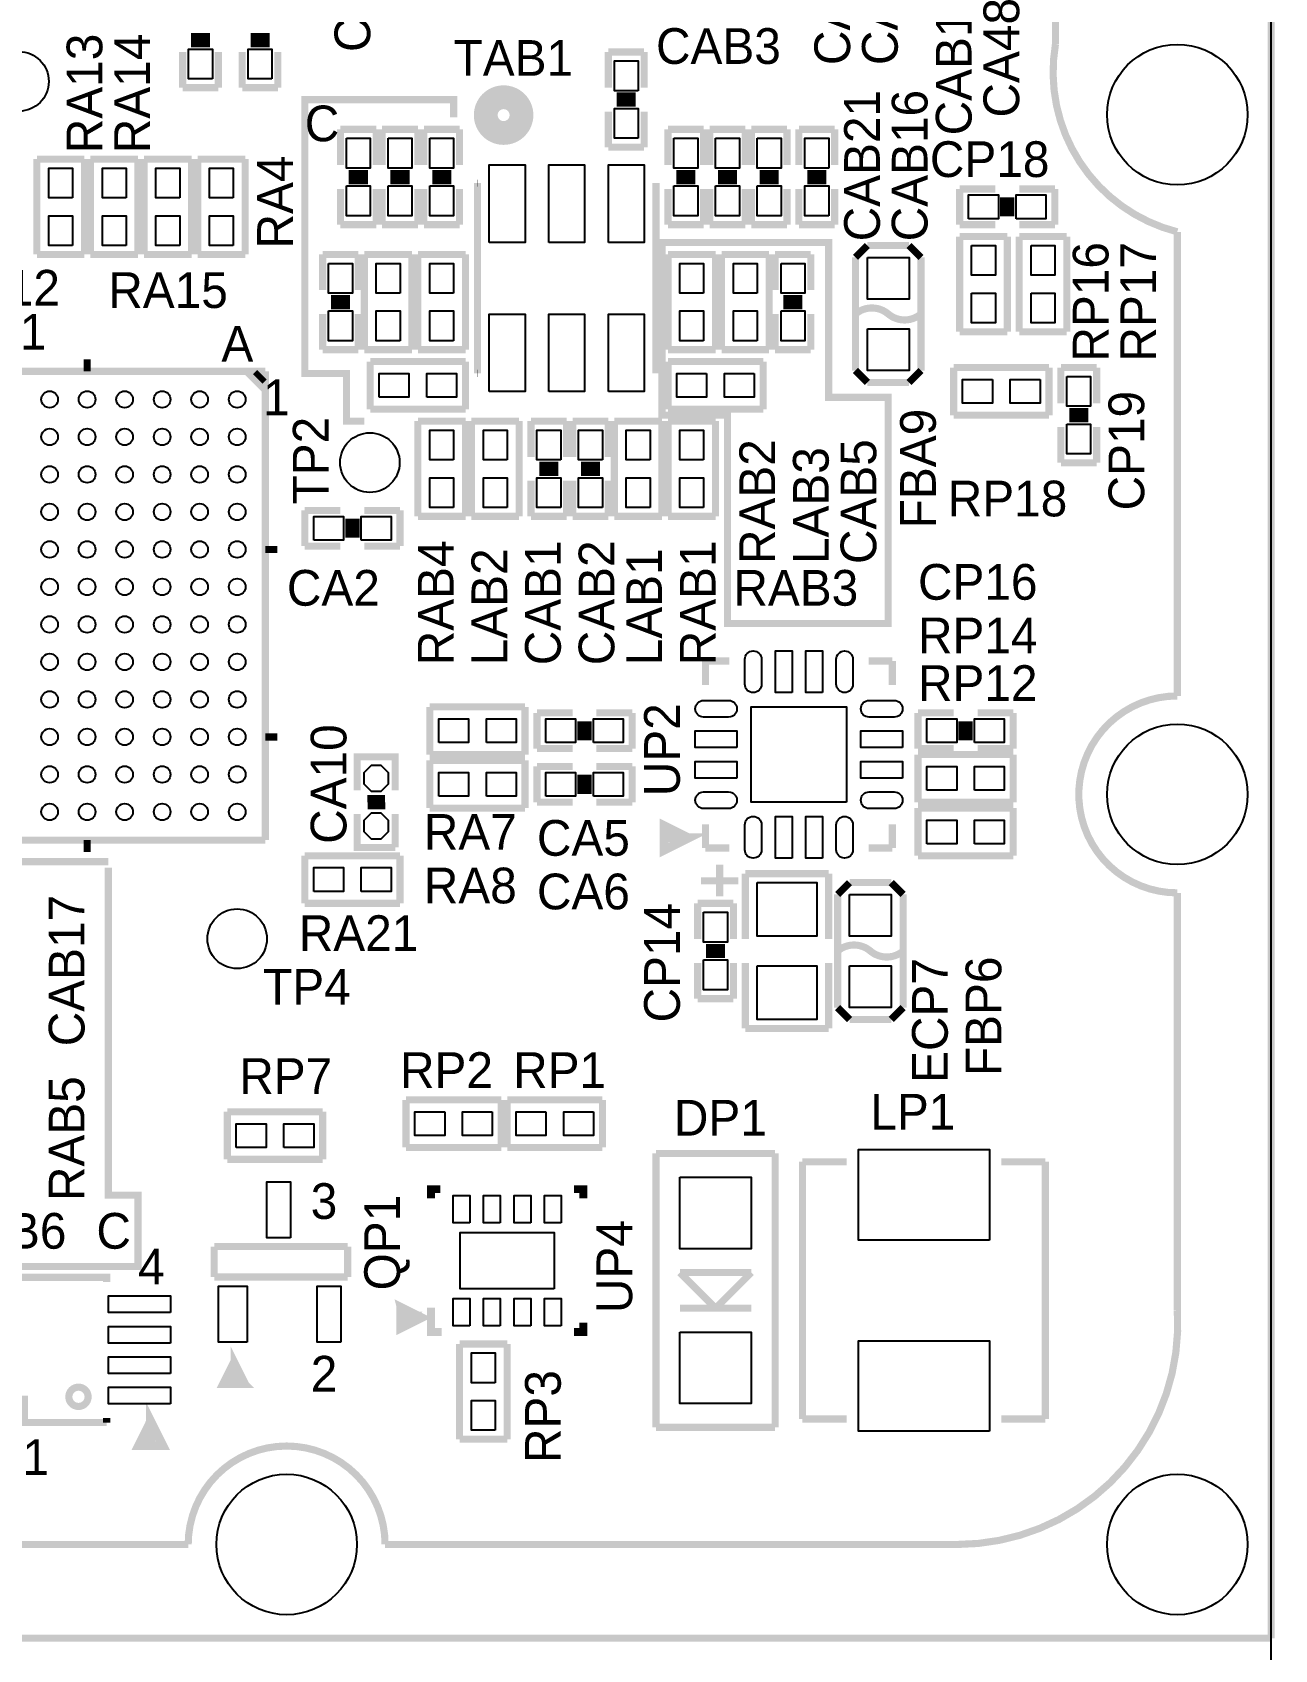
# Model space of a CAD drawing. Extents: x -0.1 to 69.1, y -3.5 to 82.6.
# Drawn here: x 42.58 to 69.08, y 25.36 to 59.86 of the extents above; entities that cross this region are included whole.
import ezdxf
from ezdxf.enums import TextEntityAlignment as Align

# ---------------------------------------------------------------- set-up
doc = ezdxf.new("R2010")
doc.units = 0
for name, color, linetype in [('BOARD_GEOMETRY_OUTLINE', 3, 'CONTINUOUS'), ('BOARD_GEOMETRY_SILKSCREEN_', 1, 'CONTINUOUS'), ('PACKAGE_GEOMETRY_SILKSCREE', 4, 'CONTINUOUS'), ('PIN_TOP', 5, 'CONTINUOUS'), ('REF_DES_SILKSCREEN_TOP', 6, 'CONTINUOUS')]:
    doc.layers.add(name, color=color, linetype=linetype)

msp = doc.modelspace()

# ---------------------------------------------------------------- linework, layer by layer
at = {"layer": 'BOARD_GEOMETRY_OUTLINE'}
msp.add_lwpolyline([(2.29997, 55.499762), (0, 55.499762), (0, 6.09981), (0, 0), (68.999862, 0.001016), (68.999862, 6.09981), (68.999862, 60.299854), (67.399916, 60.299854, -0.414241), (66.399918, 61.299852), (66.399918, 71.09968), (65.299844, 71.09968, -0.414195), (64.299846, 72.099678), (64.299846, 82.599784), (3.299968, 82.599784), (3.299968, 56.49976, -0.414195)], format="xyb", close=True, dxfattribs=at)
msp.add_lwpolyline([(68.999862, 6.09981), (68.999862, 60.299854)], dxfattribs=at)
msp.add_lwpolyline([(68.999862, 6.09981), (68.999862, 60.299854)], dxfattribs=at)
at = {"layer": 'BOARD_GEOMETRY_SILKSCREEN_', "const_width": 0.1524}
for points in [[(51.562, 58.039), (51.562, 58.42), (48.387, 58.42), (48.387, 52.578), (49.276, 52.578), (49.276, 51.562), (49.657, 51.562)], [(56.134, 55.372), (59.563, 55.372), (59.563, 52.07), (60.833, 52.07), (60.833, 47.244), (57.404, 47.244), (57.404, 51.689), (56.007, 51.689), (56.007, 55.372), (56.134, 55.372)], [(44.196, 42.164), (40.259, 42.164), (40.259, 33.528), (44.831, 33.528), (44.831, 35.052), (44.196, 35.052), (44.196, 42.037)]]:
    msp.add_lwpolyline(points, dxfattribs=at)
at = {"layer": 'PACKAGE_GEOMETRY_SILKSCREE'}
for points, const_width in [([(64.400176, 59.59983), (64.400176, 71.699882, 0.325452), (65.370964, 71.099934)], 0.1524), ([(67.00012, 45.699934), (67.00012, 55.599838, -0.390869), (64.400176, 59.59983)], 0.1524), ([(53.0098, 58.0898, 1), (52.2478, 58.0898, 1), (53.0098, 58.0898)], 0.508), ([(60.1345, 53.848, -0.366409), (60.833254, 53.848)], 0.1524), ([(60.833254, 53.848), (60.833, 53.848, 0.366409), (61.531754, 53.848)], 0.1524), ([(67.00012, 32.599884), (67.00012, 41.49979, -1.000847), (67.00012, 45.699934)], 0.1524), ([(59.7535, 40.259, -0.366409), (60.452254, 40.259)], 0.1524), ([(60.452254, 40.259), (60.452, 40.259, 0.366409), (61.150754, 40.259)], 0.1524), ([(50.10023, 27.599894), (62.300104, 27.599894, 0.432218), (67.00012, 32.599884)], 0.1524), ([(43.765216, 30.750002, 0.99999), (43.354752, 30.750002, 1.00001), (43.765216, 30.750002)], 0.1524), ([(31.20009, 27.599894), (45.900086, 27.599894, -1), (50.10023, 27.599894)], 0.1524)]:
    msp.add_lwpolyline(points, format="xyb", dxfattribs=dict(at, const_width=const_width))
for points, const_width in [([(69.000116, 60.299854), (69.000116, 25.599898)], 0.1524), ([(45.960284, 59.7662), (46.366684, 59.7662)], 0.1524), ([(45.960284, 59.6138), (46.366684, 59.6138)], 0.1524), ([(47.230284, 59.7662), (47.636684, 59.7662)], 0.1524), ([(47.230284, 59.6138), (47.636684, 59.6138)], 0.1524), ([(45.782484, 58.674), (45.782484, 59.436)], 0.1524), ([(46.544484, 59.436), (46.544484, 58.674)], 0.1524), ([(47.052484, 58.674), (47.052484, 59.436)], 0.1524), ([(47.814484, 59.436), (47.814484, 58.674)], 0.1524), ([(54.864, 59.436), (55.626, 59.436)], 0.1524), ([(54.864, 58.674), (54.864, 59.436)], 0.1524), ([(55.626, 59.436), (55.626, 58.674)], 0.1524), ([(46.544484, 58.674), (45.782484, 58.674)], 0.1524), ([(47.814484, 58.674), (47.052484, 58.674)], 0.1524), ([(55.0418, 58.4962), (55.4482, 58.4962)], 0.1524), ([(55.0418, 58.3438), (55.4482, 58.3438)], 0.1524), ([(54.864, 57.404), (54.864, 58.166)], 0.1524), ([(55.626, 58.166), (55.626, 57.404)], 0.1524), ([(49.149, 57.785), (49.911, 57.785)], 0.1524), ([(49.149, 57.023), (49.149, 57.785)], 0.1524), ([(49.911, 57.785), (49.911, 57.023)], 0.1524), ([(50.038, 57.785), (50.8, 57.785)], 0.1524), ([(50.038, 57.023), (50.038, 57.785)], 0.1524), ([(50.8, 57.785), (50.8, 57.023)], 0.1524), ([(50.927, 57.785), (51.689, 57.785)], 0.1524), ([(50.927, 57.023), (50.927, 57.785)], 0.1524), ([(51.689, 57.785), (51.689, 57.023)], 0.1524), ([(56.134, 57.785), (56.896, 57.785)], 0.1524), ([(56.134, 57.023), (56.134, 57.785)], 0.1524), ([(56.896, 57.785), (56.896, 57.023)], 0.1524), ([(57.023, 57.785), (57.785, 57.785)], 0.1524), ([(57.023, 57.023), (57.023, 57.785)], 0.1524), ([(57.785, 57.785), (57.785, 57.023)], 0.1524), ([(57.912, 57.785), (58.674, 57.785)], 0.1524), ([(57.912, 57.023), (57.912, 57.785)], 0.1524), ([(58.674, 57.785), (58.674, 57.023)], 0.1524), ([(58.928, 57.785), (59.69, 57.785)], 0.1524), ([(58.928, 57.023), (58.928, 57.785)], 0.1524), ([(59.69, 57.785), (59.69, 57.023)], 0.1524), ([(55.626, 57.404), (54.864, 57.404)], 0.1524), ([(42.672, 57.15), (42.672, 55.118)], 0.1524), ([(43.688, 57.15), (42.672, 57.15)], 0.1524), ([(43.688, 55.118), (43.688, 57.15)], 0.1524), ([(43.815, 57.15), (43.815, 55.118)], 0.1524), ([(44.831, 57.15), (43.815, 57.15)], 0.1524), ([(44.831, 55.118), (44.831, 57.15)], 0.1524), ([(44.958, 57.15), (44.958, 55.118)], 0.1524), ([(45.974, 57.15), (44.958, 57.15)], 0.1524), ([(45.974, 55.118), (45.974, 57.15)], 0.1524), ([(46.101, 57.15), (46.101, 55.118)], 0.1524), ([(47.117, 57.15), (46.101, 57.15)], 0.1524), ([(47.117, 55.118), (47.117, 57.15)], 0.1524), ([(49.149, 55.753), (49.149, 56.515)], 0.1524), ([(49.7332, 56.8452), (49.3268, 56.8452)], 0.1524), ([(49.7332, 56.6928), (49.3268, 56.6928)], 0.1524), ([(49.911, 56.515), (49.911, 55.753)], 0.1524), ([(50.038, 55.753), (50.038, 56.515)], 0.1524), ([(50.6222, 56.8452), (50.2158, 56.8452)], 0.1524), ([(50.6222, 56.6928), (50.2158, 56.6928)], 0.1524), ([(50.8, 56.515), (50.8, 55.753)], 0.1524), ([(50.927, 55.753), (50.927, 56.515)], 0.1524), ([(51.5112, 56.8452), (51.1048, 56.8452)], 0.1524), ([(51.5112, 56.6928), (51.1048, 56.6928)], 0.1524), ([(51.689, 56.515), (51.689, 55.753)], 0.1524), ([(52.07, 56.639968), (52.071778, 56.639968)], 0.1524), ([(52.07, 52.580032), (52.07, 56.639968)], 0.1524), ([(55.88, 56.639968), (55.88, 52.580032)], 0.1524), ([(56.134, 55.753), (56.134, 56.515)], 0.1524), ([(56.7182, 56.8452), (56.3118, 56.8452)], 0.1524), ([(56.7182, 56.6928), (56.3118, 56.6928)], 0.1524), ([(56.896, 56.515), (56.896, 55.753)], 0.1524), ([(57.023, 55.753), (57.023, 56.515)], 0.1524), ([(57.6072, 56.8452), (57.2008, 56.8452)], 0.1524), ([(57.6072, 56.6928), (57.2008, 56.6928)], 0.1524), ([(57.785, 56.515), (57.785, 55.753)], 0.1524), ([(57.912, 55.753), (57.912, 56.515)], 0.1524), ([(58.4962, 56.8452), (58.0898, 56.8452)], 0.1524), ([(58.4962, 56.6928), (58.0898, 56.6928)], 0.1524), ([(58.674, 56.515), (58.674, 55.753)], 0.1524), ([(58.928, 55.753), (58.928, 56.515)], 0.1524), ([(59.1058, 56.8452), (59.5122, 56.8452)], 0.1524), ([(59.1058, 56.6928), (59.5122, 56.6928)], 0.1524), ([(59.69, 56.515), (59.69, 55.753)], 0.1524), ([(62.357, 56.515), (63.119, 56.515)], 0.1524), ([(62.357, 55.753), (62.357, 56.515)], 0.1524), ([(63.627, 56.515), (64.389, 56.515)], 0.1524), ([(64.389, 56.515), (64.389, 55.753)], 0.1524), ([(63.2968, 56.3372), (63.2968, 55.9308)], 0.1524), ([(63.4492, 56.3372), (63.4492, 55.9308)], 0.1524), ([(49.911, 55.753), (49.149, 55.753)], 0.1524), ([(50.8, 55.753), (50.038, 55.753)], 0.1524), ([(51.689, 55.753), (50.927, 55.753)], 0.1524), ([(56.896, 55.753), (56.134, 55.753)], 0.1524), ([(57.785, 55.753), (57.023, 55.753)], 0.1524), ([(58.674, 55.753), (57.912, 55.753)], 0.1524), ([(59.69, 55.753), (58.928, 55.753)], 0.1524), ([(63.119, 55.753), (62.357, 55.753)], 0.1524), ([(62.357, 55.499), (62.357, 53.467)], 0.1524), ([(63.373, 55.499), (62.357, 55.499)], 0.1524), ([(63.373, 53.467), (63.373, 55.499)], 0.1524), ([(64.389, 55.753), (63.627, 55.753)], 0.1524), ([(63.627, 55.499), (63.627, 53.467)], 0.1524), ([(64.643, 55.499), (63.627, 55.499)], 0.1524), ([(64.643, 53.467), (64.643, 55.499)], 0.1524), ([(60.3885, 55.3085), (60.1345, 55.0545)], 0.1524), ([(61.2775, 55.3085), (60.3885, 55.3085)], 0.1524), ([(61.5315, 55.0545), (61.2775, 55.3085)], 0.1524), ([(42.672, 55.118), (43.688, 55.118)], 0.1524), ([(43.815, 55.118), (44.831, 55.118)], 0.1524), ([(44.958, 55.118), (45.974, 55.118)], 0.1524), ([(46.101, 55.118), (47.117, 55.118)], 0.1524), ([(48.768, 55.118), (49.53, 55.118)], 0.1524), ([(48.768, 54.356), (48.768, 55.118)], 0.1524), ([(49.53, 55.118), (49.53, 54.356)], 0.1524), ([(49.657, 55.118), (49.657, 53.086)], 0.1524), ([(50.673, 55.118), (49.657, 55.118)], 0.1524), ([(50.673, 53.086), (50.673, 55.118)], 0.1524), ([(50.8, 55.118), (50.8, 53.086)], 0.1524), ([(51.816, 55.118), (50.8, 55.118)], 0.1524), ([(51.816, 53.086), (51.816, 55.118)], 0.1524), ([(56.134, 55.118), (56.134, 53.086)], 0.1524), ([(57.15, 55.118), (56.134, 55.118)], 0.1524), ([(57.15, 53.086), (57.15, 55.118)], 0.1524), ([(57.277, 55.118), (57.277, 53.086)], 0.1524), ([(58.293, 55.118), (57.277, 55.118)], 0.1524), ([(58.293, 53.086), (58.293, 55.118)], 0.1524), ([(58.42, 55.118), (59.182, 55.118)], 0.1524), ([(58.42, 54.356), (58.42, 55.118)], 0.1524), ([(59.182, 55.118), (59.182, 54.356)], 0.1524), ([(60.1345, 55.0545), (60.1345, 52.6415)], 0.1524), ([(61.5315, 52.6415), (61.5315, 55.0545)], 0.1524), ([(49.3522, 54.1782), (48.9458, 54.1782)], 0.1524), ([(59.0042, 54.1782), (58.5978, 54.1782)], 0.1524), ([(48.768, 53.086), (48.768, 53.848)], 0.1524), ([(49.3522, 54.0258), (48.9458, 54.0258)], 0.1524), ([(49.53, 53.848), (49.53, 53.086)], 0.1524), ([(58.42, 53.086), (58.42, 53.848)], 0.1524), ([(59.0042, 54.0258), (58.5978, 54.0258)], 0.1524), ([(59.182, 53.848), (59.182, 53.086)], 0.1524), ([(62.357, 53.467), (63.373, 53.467)], 0.1524), ([(63.627, 53.467), (64.643, 53.467)], 0.1524), ([(49.53, 53.086), (48.768, 53.086)], 0.1524), ([(49.657, 53.086), (50.673, 53.086)], 0.1524), ([(50.8, 53.086), (51.816, 53.086)], 0.1524), ([(56.134, 53.086), (57.15, 53.086)], 0.1524), ([(57.277, 53.086), (58.293, 53.086)], 0.1524), ([(59.182, 53.086), (58.42, 53.086)], 0.1524), ([(43.744896, 52.87899), (43.744896, 52.62499)], 0.1524), ([(51.816, 52.832), (49.784, 52.832)], 0.1524), ([(49.784, 52.832), (49.784, 51.816)], 0.1524), ([(51.816, 51.816), (51.816, 52.832)], 0.1524), ([(56.134, 52.832), (56.134, 51.816)], 0.1524), ([(58.166, 52.832), (56.134, 52.832)], 0.1524), ([(58.166, 51.816), (58.166, 52.832)], 0.1524), ([(37.54501, 52.62499), (47.54499, 52.62499)], 0.1524), ([(47.14494, 52.62499), (47.54499, 52.22494)], 0.1524), ([(47.326042, 52.609242), (47.529242, 52.406042)], 0.127), ([(47.54499, 52.62499), (47.54499, 42.62501)], 0.1524), ([(52.071778, 52.580032), (52.07, 52.580032)], 0.1524), ([(60.1345, 52.6415), (60.3885, 52.3875)], 0.1524), ([(60.3885, 52.3875), (61.2775, 52.3875)], 0.1524), ([(61.2775, 52.3875), (61.5315, 52.6415)], 0.1524), ([(62.23, 52.705), (62.23, 51.689)], 0.1524), ([(64.262, 52.705), (62.23, 52.705)], 0.1524), ([(64.262, 51.689), (64.262, 52.705)], 0.1524), ([(64.516, 52.705), (65.278, 52.705)], 0.1524), ([(64.516, 51.943), (64.516, 52.705)], 0.1524), ([(65.278, 52.705), (65.278, 51.943)], 0.1524), ([(49.784, 51.816), (51.816, 51.816)], 0.1524), ([(56.134, 51.816), (58.166, 51.816)], 0.1524), ([(62.23, 51.689), (64.262, 51.689)], 0.1524), ([(65.1002, 51.7652), (64.6938, 51.7652)], 0.1524), ([(50.8, 51.562), (50.8, 49.53)], 0.1524), ([(51.816, 51.562), (50.8, 51.562)], 0.1524), ([(51.816, 49.53), (51.816, 51.562)], 0.1524), ([(51.943, 51.562), (51.943, 49.53)], 0.1524), ([(52.959, 51.562), (51.943, 51.562)], 0.1524), ([(52.959, 49.53), (52.959, 51.562)], 0.1524), ([(53.213, 51.562), (53.975, 51.562)], 0.1524), ([(53.213, 50.8), (53.213, 51.562)], 0.1524), ([(53.975, 51.562), (53.975, 50.8)], 0.1524), ([(54.102, 51.562), (54.864, 51.562)], 0.1524), ([(54.102, 50.8), (54.102, 51.562)], 0.1524), ([(54.864, 51.562), (54.864, 50.8)], 0.1524), ([(54.991, 51.562), (54.991, 49.53)], 0.1524), ([(56.007, 51.562), (54.991, 51.562)], 0.1524), ([(56.007, 49.53), (56.007, 51.562)], 0.1524), ([(56.134, 51.562), (56.134, 49.53)], 0.1524), ([(57.15, 51.562), (56.134, 51.562)], 0.1524), ([(57.15, 49.53), (57.15, 51.562)], 0.1524), ([(64.516, 50.673), (64.516, 51.435)], 0.1524), ([(65.1002, 51.6128), (64.6938, 51.6128)], 0.1524), ([(65.278, 51.435), (65.278, 50.673)], 0.1524), ([(65.278, 50.673), (64.516, 50.673)], 0.1524), ([(53.213, 49.53), (53.213, 50.292)], 0.1524), ([(53.3908, 50.6222), (53.7972, 50.6222)], 0.1524), ([(53.3908, 50.4698), (53.7972, 50.4698)], 0.1524), ([(53.975, 50.292), (53.975, 49.53)], 0.1524), ([(54.102, 49.53), (54.102, 50.292)], 0.1524), ([(54.2798, 50.6222), (54.6862, 50.6222)], 0.1524), ([(54.2798, 50.4698), (54.6862, 50.4698)], 0.1524), ([(54.864, 50.292), (54.864, 49.53)], 0.1524), ([(48.387, 49.657), (49.149, 49.657)], 0.1524), ([(48.387, 48.895), (48.387, 49.657)], 0.1524), ([(49.657, 49.657), (50.419, 49.657)], 0.1524), ([(50.419, 49.657), (50.419, 48.895)], 0.1524), ([(49.3268, 49.4792), (49.3268, 49.0728)], 0.1524), ([(49.4792, 49.4792), (49.4792, 49.0728)], 0.1524), ([(50.8, 49.53), (51.816, 49.53)], 0.1524), ([(51.943, 49.53), (52.959, 49.53)], 0.1524), ([(53.975, 49.53), (53.213, 49.53)], 0.1524), ([(54.864, 49.53), (54.102, 49.53)], 0.1524), ([(54.991, 49.53), (56.007, 49.53)], 0.1524), ([(56.134, 49.53), (57.15, 49.53)], 0.1524), ([(47.54499, 48.824896), (47.79899, 48.824896)], 0.1524), ([(49.149, 48.895), (48.387, 48.895)], 0.1524), ([(50.419, 48.895), (49.657, 48.895)], 0.1524), ([(56.9341, 46.4439), (57.442354, 46.4439)], 0.1524), ([(56.9341, 45.935646), (56.9341, 46.4439)], 0.1524), ([(60.413392, 46.4439), (60.9219, 46.4439)], 0.1524), ([(60.9219, 46.4439), (60.9219, 45.935646)], 0.1524), ([(53.086, 45.466), (51.054, 45.466)], 0.1524), ([(51.054, 45.466), (51.054, 44.45)], 0.1524), ([(53.086, 44.45), (53.086, 45.466)], 0.1524), ([(53.34, 45.339), (54.102, 45.339)], 0.1524), ([(53.34, 44.577), (53.34, 45.339)], 0.1524), ([(54.2798, 45.1612), (54.2798, 44.7548)], 0.1524), ([(54.4322, 45.1612), (54.4322, 44.7548)], 0.1524), ([(54.61, 45.339), (55.372, 45.339)], 0.1524), ([(55.372, 45.339), (55.372, 44.577)], 0.1524), ([(61.468, 45.339), (62.23, 45.339)], 0.1524), ([(61.468, 44.577), (61.468, 45.339)], 0.1524), ([(62.4078, 45.1612), (62.4078, 44.7548)], 0.1524), ([(62.5602, 45.1612), (62.5602, 44.7548)], 0.1524), ([(62.738, 45.339), (63.5, 45.339)], 0.1524), ([(63.5, 45.339), (63.5, 44.577)], 0.1524), ([(47.54499, 44.824904), (47.79899, 44.824904)], 0.1524), ([(51.054, 44.45), (53.086, 44.45)], 0.1524), ([(54.102, 44.577), (53.34, 44.577)], 0.1524), ([(55.372, 44.577), (54.61, 44.577)], 0.1524), ([(62.23, 44.577), (61.468, 44.577)], 0.1524), ([(63.5, 44.45), (61.468, 44.45)], 0.1524), ([(61.468, 44.45), (61.468, 43.434)], 0.1524), ([(63.5, 44.577), (62.738, 44.577)], 0.1524), ([(63.5, 43.434), (63.5, 44.45)], 0.1524), ([(50.3174, 43.688), (50.3174, 44.3992), (49.5046, 44.3992), (49.5046, 43.688)], 0.1524), ([(53.086, 44.323), (51.054, 44.323)], 0.1524), ([(51.054, 44.323), (51.054, 43.307)], 0.1524), ([(53.086, 43.307), (53.086, 44.323)], 0.1524), ([(53.34, 44.196), (54.102, 44.196)], 0.1524), ([(53.34, 43.434), (53.34, 44.196)], 0.1524), ([(54.61, 44.196), (55.372, 44.196)], 0.1524), ([(55.372, 44.196), (55.372, 43.434)], 0.1524), ([(54.2798, 44.0182), (54.2798, 43.6118)], 0.1524), ([(54.4322, 44.0182), (54.4322, 43.6118)], 0.1524), ([(49.7205, 43.5102), (50.1015, 43.5102)], 0.1524), ([(54.102, 43.434), (53.34, 43.434)], 0.1524), ([(55.372, 43.434), (54.61, 43.434)], 0.1524), ([(61.468, 43.434), (63.5, 43.434)], 0.1524), ([(49.5046, 43.18), (49.5046, 42.4688), (50.3174, 42.4688)], 0.1524), ([(49.72558, 43.3578), (50.10658, 43.3578)], 0.1524), ([(50.3174, 42.4688), (50.3174, 43.18)], 0.1524), ([(51.054, 43.307), (53.086, 43.307)], 0.1524), ([(63.5, 43.307), (61.468, 43.307)], 0.1524), ([(61.468, 43.307), (61.468, 42.291)], 0.1524), ([(63.5, 42.291), (63.5, 43.307)], 0.1524), ([(56.560974, 42.672), (56.061102, 42.921936), (56.061102, 42.422064), (56.560974, 42.672), (56.160924, 42.672)], 0.199898), ([(56.9341, 42.4561), (56.9341, 42.964608)], 0.1524), ([(60.9219, 42.4561), (60.9219, 42.964608)], 0.1524), ([(47.54499, 42.62501), (37.54501, 42.62501)], 0.1524), ([(43.744896, 42.62501), (43.744896, 42.37101)], 0.1524), ([(57.442354, 42.4561), (56.9341, 42.4561)], 0.1524), ([(60.413392, 42.4561), (60.9219, 42.4561)], 0.1524), ([(50.419, 42.291), (48.387, 42.291)], 0.1524), ([(48.387, 42.291), (48.387, 41.275)], 0.1524), ([(50.419, 41.275), (50.419, 42.291)], 0.1524), ([(57.2389, 42.1005), (57.2389, 41.4274)], 0.1524), ([(61.468, 42.291), (63.5, 42.291)], 0.1524), ([(57.6326, 41.7576), (56.83885, 41.7576)], 0.1524), ([(59.563, 41.91), (57.785, 41.91)], 0.1524), ([(57.785, 41.91), (57.785, 40.513)], 0.1524), ([(59.563, 40.513), (59.563, 41.91)], 0.1524), ([(60.0075, 41.7195), (59.7535, 41.4655)], 0.1524), ([(60.8965, 41.7195), (60.0075, 41.7195)], 0.1524), ([(61.1505, 41.4655), (60.8965, 41.7195)], 0.1524), ([(59.7535, 41.4655), (59.7535, 39.0525)], 0.1524), ([(61.1505, 39.0525), (61.1505, 41.4655)], 0.1524), ([(48.387, 41.275), (50.419, 41.275)], 0.1524), ([(56.769, 41.275), (57.531, 41.275)], 0.1524), ([(56.769, 40.513), (56.769, 41.275)], 0.1524), ([(57.531, 41.275), (57.531, 40.513)], 0.1524), ([(57.3532, 40.3352), (56.9468, 40.3352)], 0.1524), ([(56.769, 39.243), (56.769, 40.005)], 0.1524), ([(57.3532, 40.1828), (56.9468, 40.1828)], 0.1524), ([(57.531, 40.005), (57.531, 39.243)], 0.1524), ([(57.785, 38.608), (57.785, 40.005)], 0.1524), ([(59.563, 40.005), (59.563, 38.608)], 0.1524), ([(57.531, 39.243), (56.769, 39.243)], 0.1524), ([(59.7535, 39.0525), (60.0075, 38.7985)], 0.1524), ([(60.8965, 38.7985), (61.1505, 39.0525)], 0.1524), ([(59.563, 38.608), (57.785, 38.608)], 0.1524), ([(60.0075, 38.7985), (60.8965, 38.7985)], 0.1524), ([(50.546, 37.084), (50.546, 36.068)], 0.1524), ([(52.578, 37.084), (50.546, 37.084)], 0.1524), ([(52.578, 36.068), (52.578, 37.084)], 0.1524), ([(52.705, 37.084), (52.705, 36.068)], 0.1524), ([(54.737, 37.084), (52.705, 37.084)], 0.1524), ([(54.737, 36.068), (54.737, 37.084)], 0.1524), ([(48.768, 36.83), (46.736, 36.83)], 0.1524), ([(46.736, 36.83), (46.736, 35.814)], 0.1524), ([(48.768, 35.814), (48.768, 36.83)], 0.1524), ([(46.736, 35.814), (48.768, 35.814)], 0.1524), ([(50.546, 36.068), (52.578, 36.068)], 0.1524), ([(52.705, 36.068), (54.737, 36.068)], 0.1524), ([(55.88, 35.941), (55.88, 30.099)], 0.1524), ([(58.42, 35.941), (55.88, 35.941)], 0.1524), ([(58.42, 30.099), (58.42, 35.941)], 0.1524), ([(59.944, 35.7632), (59.0042, 35.7632)], 0.1524), ([(59.0042, 35.7632), (59.0042, 30.2768)], 0.1524), ([(64.1858, 35.7632), (63.246, 35.7632)], 0.1524), ([(64.1858, 30.2768), (64.1858, 35.7632)], 0.1524), ([(51.0794, 34.98088), (51.0794, 35.179), (51.28006, 35.179)], 0.169926), ([(54.3306, 34.98088), (54.3306, 35.179), (54.12994, 35.179)], 0.169926), ([(46.456346, 33.95472), (46.456346, 33.30702)], 0.1524), ([(49.301146, 33.95472), (46.456346, 33.95472)], 0.1524), ([(49.301146, 33.30702), (49.301146, 33.95472)], 0.1524), ([(56.388, 33.401), (57.912, 33.401)], 0.1524), ([(57.15, 32.639), (56.388, 33.401)], 0.1524), ([(57.912, 33.401), (57.15, 32.639)], 0.1524), ([(44.16044, 33.20034), (44.16044, 33.2994), (39.65956, 33.2994), (39.65956, 33.20034)], 0.1524), ([(46.456346, 33.30702), (49.301146, 33.30702)], 0.1524), ([(50.415952, 32.688276), (50.415952, 32.188404), (50.915824, 32.43834), (50.415952, 32.688276), (50.515774, 32.288226), (50.715926, 32.488378), (50.515774, 32.488378)], 0.1524), ([(51.30546, 32.131), (51.0794, 32.131), (51.0794, 32.65424)], 0.169926), ([(57.912, 32.639), (56.388, 32.639)], 0.1524), ([(54.3306, 32.32912), (54.3306, 32.131), (54.12994, 32.131)], 0.169926), ([(46.879002, 31.512002), (46.629066, 31.011876), (47.128938, 31.011876), (46.879002, 31.512002), (46.879002, 31.011876), (47.128938, 31.011876), (46.879002, 31.262066), (46.629066, 31.011876)], 0.1524), ([(51.689, 31.877), (51.689, 29.845)], 0.1524), ([(52.705, 31.877), (51.689, 31.877)], 0.1524), ([(52.705, 29.845), (52.705, 31.877)], 0.1524), ([(39.65956, 30.29966), (39.65956, 30.2006), (41.40962, 30.2006), (41.40962, 30.70098), (42.41038, 30.70098), (42.41038, 30.2006), (44.16044, 30.2006)], 0.1524), ([(44.16044, 30.2006), (44.16044, 30.29966)], 0.1524), ([(45.10024, 30.2133), (44.85132, 29.71292), (45.3517, 29.71292), (45.10024, 30.2133), (45.10024, 29.81198)], 0.20066), ([(55.88, 30.099), (58.42, 30.099)], 0.1524), ([(59.0042, 30.2768), (59.944, 30.2768)], 0.1524), ([(63.246, 30.2768), (64.1858, 30.2768)], 0.1524), ([(51.689, 29.845), (52.705, 29.845)], 0.1524), ([(69.000116, 25.599898), (0.000254, 25.599898)], 0.1524)]:
    msp.add_lwpolyline(points, dxfattribs=dict(at, const_width=const_width))
at = {"layer": 'PIN_TOP'}
for points in [[(46.417484, 58.8645), (45.909484, 58.8645), (45.909484, 59.4995), (46.417484, 59.4995)], [(47.687484, 58.8645), (47.179484, 58.8645), (47.179484, 59.4995), (47.687484, 59.4995)], [(55.499, 58.6105), (54.991, 58.6105), (54.991, 59.2455), (55.499, 59.2455)], [(55.499, 57.5945), (54.991, 57.5945), (54.991, 58.2295), (55.499, 58.2295)], [(49.276, 57.5945), (49.784, 57.5945), (49.784, 56.9595), (49.276, 56.9595)], [(50.165, 57.5945), (50.673, 57.5945), (50.673, 56.9595), (50.165, 56.9595)], [(51.054, 57.5945), (51.562, 57.5945), (51.562, 56.9595), (51.054, 56.9595)], [(56.261, 57.5945), (56.769, 57.5945), (56.769, 56.9595), (56.261, 56.9595)], [(57.15, 57.5945), (57.658, 57.5945), (57.658, 56.9595), (57.15, 56.9595)], [(58.039, 57.5945), (58.547, 57.5945), (58.547, 56.9595), (58.039, 56.9595)], [(59.563, 56.9595), (59.055, 56.9595), (59.055, 57.5945), (59.563, 57.5945)], [(43.434, 56.3245), (42.926, 56.3245), (42.926, 56.9595), (43.434, 56.9595)], [(44.577, 56.3245), (44.069, 56.3245), (44.069, 56.9595), (44.577, 56.9595)], [(45.72, 56.3245), (45.212, 56.3245), (45.212, 56.9595), (45.72, 56.9595)], [(46.863, 56.3245), (46.355, 56.3245), (46.355, 56.9595), (46.863, 56.9595)], [(52.324, 55.37454), (52.324, 57.02554), (53.086, 57.02554), (53.086, 55.37454)], [(53.594, 55.37454), (53.594, 57.02554), (54.356, 57.02554), (54.356, 55.37454)], [(54.864, 55.37454), (54.864, 57.02554), (55.626, 57.02554), (55.626, 55.37454)], [(49.276, 56.5785), (49.784, 56.5785), (49.784, 55.9435), (49.276, 55.9435)], [(50.165, 56.5785), (50.673, 56.5785), (50.673, 55.9435), (50.165, 55.9435)], [(51.054, 56.5785), (51.562, 56.5785), (51.562, 55.9435), (51.054, 55.9435)], [(56.261, 56.5785), (56.769, 56.5785), (56.769, 55.9435), (56.261, 55.9435)], [(57.15, 56.5785), (57.658, 56.5785), (57.658, 55.9435), (57.15, 55.9435)], [(58.039, 56.5785), (58.547, 56.5785), (58.547, 55.9435), (58.039, 55.9435)], [(59.563, 55.9435), (59.055, 55.9435), (59.055, 56.5785), (59.563, 56.5785)], [(62.5475, 55.88), (62.5475, 56.388), (63.1825, 56.388), (63.1825, 55.88)], [(63.5635, 55.88), (63.5635, 56.388), (64.1985, 56.388), (64.1985, 55.88)], [(43.434, 55.3085), (42.926, 55.3085), (42.926, 55.9435), (43.434, 55.9435)], [(44.577, 55.3085), (44.069, 55.3085), (44.069, 55.9435), (44.577, 55.9435)], [(45.72, 55.3085), (45.212, 55.3085), (45.212, 55.9435), (45.72, 55.9435)], [(46.863, 55.3085), (46.355, 55.3085), (46.355, 55.9435), (46.863, 55.9435)], [(62.611, 55.3085), (63.119, 55.3085), (63.119, 54.6735), (62.611, 54.6735)], [(63.881, 55.3085), (64.389, 55.3085), (64.389, 54.6735), (63.881, 54.6735)], [(48.895, 54.9275), (49.403, 54.9275), (49.403, 54.2925), (48.895, 54.2925)], [(50.419, 54.2925), (49.911, 54.2925), (49.911, 54.9275), (50.419, 54.9275)], [(51.562, 54.2925), (51.054, 54.2925), (51.054, 54.9275), (51.562, 54.9275)], [(56.896, 54.2925), (56.388, 54.2925), (56.388, 54.9275), (56.896, 54.9275)], [(58.039, 54.2925), (57.531, 54.2925), (57.531, 54.9275), (58.039, 54.9275)], [(58.547, 54.9275), (59.055, 54.9275), (59.055, 54.2925), (58.547, 54.2925)], [(60.3885, 55.0545), (61.2775, 55.0545), (61.2775, 54.1655), (60.3885, 54.1655)], [(62.611, 54.2925), (63.119, 54.2925), (63.119, 53.6575), (62.611, 53.6575)], [(63.881, 54.2925), (64.389, 54.2925), (64.389, 53.6575), (63.881, 53.6575)], [(48.895, 53.9115), (49.403, 53.9115), (49.403, 53.2765), (48.895, 53.2765)], [(50.419, 53.2765), (49.911, 53.2765), (49.911, 53.9115), (50.419, 53.9115)], [(51.562, 53.2765), (51.054, 53.2765), (51.054, 53.9115), (51.562, 53.9115)], [(52.324, 52.19446), (52.324, 53.84546), (53.086, 53.84546), (53.086, 52.19446)], [(53.594, 52.19446), (53.594, 53.84546), (54.356, 53.84546), (54.356, 52.19446)], [(54.864, 52.19446), (54.864, 53.84546), (55.626, 53.84546), (55.626, 52.19446)], [(56.896, 53.2765), (56.388, 53.2765), (56.388, 53.9115), (56.896, 53.9115)], [(58.039, 53.2765), (57.531, 53.2765), (57.531, 53.9115), (58.039, 53.9115)], [(58.547, 53.9115), (59.055, 53.9115), (59.055, 53.2765), (58.547, 53.2765)], [(60.3885, 53.5305), (61.2775, 53.5305), (61.2775, 52.6415), (60.3885, 52.6415)], [(49.9745, 52.07), (49.9745, 52.578), (50.6095, 52.578), (50.6095, 52.07)], [(50.9905, 52.07), (50.9905, 52.578), (51.6255, 52.578), (51.6255, 52.07)], [(56.9595, 52.578), (56.9595, 52.07), (56.3245, 52.07), (56.3245, 52.578)], [(57.9755, 52.578), (57.9755, 52.07), (57.3405, 52.07), (57.3405, 52.578)], [(63.0555, 52.451), (63.0555, 51.943), (62.4205, 51.943), (62.4205, 52.451)], [(64.0715, 52.451), (64.0715, 51.943), (63.4365, 51.943), (63.4365, 52.451)], [(64.643, 52.5145), (65.151, 52.5145), (65.151, 51.8795), (64.643, 51.8795)], [(64.643, 51.4985), (65.151, 51.4985), (65.151, 50.8635), (64.643, 50.8635)], [(51.562, 50.7365), (51.054, 50.7365), (51.054, 51.3715), (51.562, 51.3715)], [(52.705, 50.7365), (52.197, 50.7365), (52.197, 51.3715), (52.705, 51.3715)], [(53.848, 50.7365), (53.34, 50.7365), (53.34, 51.3715), (53.848, 51.3715)], [(54.737, 50.7365), (54.229, 50.7365), (54.229, 51.3715), (54.737, 51.3715)], [(55.753, 50.7365), (55.245, 50.7365), (55.245, 51.3715), (55.753, 51.3715)], [(56.896, 50.7365), (56.388, 50.7365), (56.388, 51.3715), (56.896, 51.3715)], [(51.562, 49.7205), (51.054, 49.7205), (51.054, 50.3555), (51.562, 50.3555)], [(52.705, 49.7205), (52.197, 49.7205), (52.197, 50.3555), (52.705, 50.3555)], [(53.848, 49.7205), (53.34, 49.7205), (53.34, 50.3555), (53.848, 50.3555)], [(54.737, 49.7205), (54.229, 49.7205), (54.229, 50.3555), (54.737, 50.3555)], [(55.753, 49.7205), (55.245, 49.7205), (55.245, 50.3555), (55.753, 50.3555)], [(56.896, 49.7205), (56.388, 49.7205), (56.388, 50.3555), (56.896, 50.3555)], [(48.5775, 49.022), (48.5775, 49.53), (49.2125, 49.53), (49.2125, 49.022)], [(49.5935, 49.022), (49.5935, 49.53), (50.2285, 49.53), (50.2285, 49.022)], [(58.78068, 45.7708), (58.42508, 45.7708), (58.42508, 46.6598), (58.78068, 46.6598)], [(59.430666, 45.7708), (59.075066, 45.7708), (59.075066, 46.6598), (59.430666, 46.6598)], [(51.2445, 44.704), (51.2445, 45.212), (51.8795, 45.212), (51.8795, 44.704)], [(52.2605, 44.704), (52.2605, 45.212), (52.8955, 45.212), (52.8955, 44.704)], [(53.5305, 44.704), (53.5305, 45.212), (54.1655, 45.212), (54.1655, 44.704)], [(54.5465, 44.704), (54.5465, 45.212), (55.1815, 45.212), (55.1815, 44.704)], [(59.944, 43.434), (57.912, 43.434), (57.912, 45.466), (59.944, 45.466)], [(61.6585, 44.704), (61.6585, 45.212), (62.2935, 45.212), (62.2935, 44.704)], [(62.6745, 44.704), (62.6745, 45.212), (63.3095, 45.212), (63.3095, 44.704)], [(57.6072, 44.59732), (56.7182, 44.59732), (56.7182, 44.95292), (57.6072, 44.95292)], [(61.1378, 44.59732), (60.2488, 44.59732), (60.2488, 44.95292), (61.1378, 44.95292)], [(49.657, 44.069), (49.8094, 44.2214), (50.0126, 44.2214), (50.165, 44.069), (50.165, 43.815), (50.0126, 43.6626), (49.8094, 43.6626), (49.657, 43.815)], [(57.6072, 43.947334), (56.7182, 43.947334), (56.7182, 44.302934), (57.6072, 44.302934)], [(61.1378, 43.947334), (60.2488, 43.947334), (60.2488, 44.302934), (61.1378, 44.302934)], [(61.6585, 43.688), (61.6585, 44.196), (62.2935, 44.196), (62.2935, 43.688)], [(62.6745, 43.688), (62.6745, 44.196), (63.3095, 44.196), (63.3095, 43.688)], [(51.2445, 43.561), (51.2445, 44.069), (51.8795, 44.069), (51.8795, 43.561)], [(52.2605, 43.561), (52.2605, 44.069), (52.8955, 44.069), (52.8955, 43.561)], [(53.5305, 43.561), (53.5305, 44.069), (54.1655, 44.069), (54.1655, 43.561)], [(54.5465, 43.561), (54.5465, 44.069), (55.1815, 44.069), (55.1815, 43.561)], [(49.657, 43.053), (49.8094, 43.2054), (50.0126, 43.2054), (50.165, 43.053), (50.165, 42.799), (50.0126, 42.6466), (49.8094, 42.6466), (49.657, 42.799)], [(58.78068, 42.2402), (58.42508, 42.2402), (58.42508, 43.1292), (58.78068, 43.1292)], [(59.430666, 42.2402), (59.075066, 42.2402), (59.075066, 43.1292), (59.430666, 43.1292)], [(61.6585, 42.545), (61.6585, 43.053), (62.2935, 43.053), (62.2935, 42.545)], [(62.6745, 42.545), (62.6745, 43.053), (63.3095, 43.053), (63.3095, 42.545)], [(48.5775, 41.529), (48.5775, 42.037), (49.2125, 42.037), (49.2125, 41.529)], [(49.5935, 41.529), (49.5935, 42.037), (50.2285, 42.037), (50.2285, 41.529)], [(58.039, 41.7195), (59.309, 41.7195), (59.309, 40.5765), (58.039, 40.5765)], [(60.0075, 41.4655), (60.8965, 41.4655), (60.8965, 40.5765), (60.0075, 40.5765)], [(56.896, 41.0845), (57.404, 41.0845), (57.404, 40.4495), (56.896, 40.4495)], [(56.896, 40.0685), (57.404, 40.0685), (57.404, 39.4335), (56.896, 39.4335)], [(58.039, 39.9415), (59.309, 39.9415), (59.309, 38.7985), (58.039, 38.7985)], [(60.0075, 39.9415), (60.8965, 39.9415), (60.8965, 39.0525), (60.0075, 39.0525)], [(46.9265, 36.068), (46.9265, 36.576), (47.5615, 36.576), (47.5615, 36.068)], [(47.9425, 36.068), (47.9425, 36.576), (48.5775, 36.576), (48.5775, 36.068)], [(51.3715, 36.83), (51.3715, 36.322), (50.7365, 36.322), (50.7365, 36.83)], [(52.3875, 36.83), (52.3875, 36.322), (51.7525, 36.322), (51.7525, 36.83)], [(53.5305, 36.83), (53.5305, 36.322), (52.8955, 36.322), (52.8955, 36.83)], [(54.5465, 36.83), (54.5465, 36.322), (53.9115, 36.322), (53.9115, 36.83)], [(62.992, 34.09315), (60.198, 34.09315), (60.198, 36.02355), (62.992, 36.02355)], [(48.082708, 34.14014), (47.574708, 34.14014), (47.574708, 35.33394), (48.082708, 35.33394)], [(56.388, 35.433), (57.912, 35.433), (57.912, 33.909), (56.388, 33.909)], [(51.907694, 34.462974), (51.552094, 34.462974), (51.552094, 35.047174), (51.907694, 35.047174)], [(52.55768, 34.462974), (52.20208, 34.462974), (52.20208, 35.047174), (52.55768, 35.047174)], [(53.20792, 34.462974), (52.85232, 34.462974), (52.85232, 35.047174), (53.20792, 35.047174)], [(53.857906, 34.462974), (53.502306, 34.462974), (53.502306, 35.047174), (53.857906, 35.047174)], [(53.704998, 33.055052), (51.705002, 33.055052), (51.705002, 34.254948), (53.704998, 34.254948)], [(45.51934, 32.54756), (44.19854, 32.54756), (44.19854, 32.90316), (45.51934, 32.90316)], [(47.158656, 31.9151), (46.549056, 31.9151), (46.549056, 33.1089), (47.158656, 33.1089)], [(49.15789, 31.9151), (48.64989, 31.9151), (48.64989, 33.1089), (49.15789, 33.1089)], [(51.907694, 32.262826), (51.552094, 32.262826), (51.552094, 32.847026), (51.907694, 32.847026)], [(52.55768, 32.262826), (52.20208, 32.262826), (52.20208, 32.847026), (52.55768, 32.847026)], [(53.20792, 32.262826), (52.85232, 32.262826), (52.85232, 32.847026), (53.20792, 32.847026)], [(53.857906, 32.262826), (53.502306, 32.262826), (53.502306, 32.847026), (53.857906, 32.847026)], [(45.51934, 31.89732), (44.19854, 31.89732), (44.19854, 32.25292), (45.51934, 32.25292)], [(56.388, 32.131), (57.912, 32.131), (57.912, 30.607), (56.388, 30.607)], [(62.992, 30.01645), (60.198, 30.01645), (60.198, 31.94685), (62.992, 31.94685)], [(45.51934, 31.24708), (44.19854, 31.24708), (44.19854, 31.60268), (45.51934, 31.60268)], [(52.451, 31.0515), (51.943, 31.0515), (51.943, 31.6865), (52.451, 31.6865)], [(45.51934, 30.59684), (44.19854, 30.59684), (44.19854, 30.95244), (45.51934, 30.95244)], [(52.451, 30.0355), (51.943, 30.0355), (51.943, 30.6705), (52.451, 30.6705)]]:
    msp.add_lwpolyline(points, close=True, dxfattribs=at)
for points in [[(58.130694, 46.482), (58.130694, 45.9486, -1), (57.775094, 45.9486), (57.775094, 46.482, -1)], [(60.080652, 46.482), (60.080652, 45.9486, -1), (59.725052, 45.9486), (59.725052, 46.482, -1)], [(56.896, 45.602906), (57.4294, 45.602906, -1), (57.4294, 45.247306), (56.896, 45.247306, -1)], [(60.4266, 45.602906), (60.96, 45.602906, -1), (60.96, 45.247306), (60.4266, 45.247306, -1)], [(56.896, 43.652948), (57.4294, 43.652948, -1), (57.4294, 43.297348), (56.896, 43.297348, -1)], [(60.4266, 43.652948), (60.96, 43.652948, -1), (60.96, 43.297348), (60.4266, 43.297348, -1)], [(58.130694, 42.9514), (58.130694, 42.418, -1), (57.775094, 42.418), (57.775094, 42.9514, -1)], [(60.080652, 42.9514), (60.080652, 42.418, -1), (59.725052, 42.418), (59.725052, 42.9514, -1)]]:
    msp.add_lwpolyline(points, format="xyb", close=True, dxfattribs=at)
for centre, radius in [((42.291, 58.80862), 0.635), ((67.00012, 58.09996), 1.4986), ((42.94505, 52.025042), 0.1778), ((43.74515, 52.025042), 0.1778), ((44.544996, 52.025042), 0.1778), ((45.345096, 52.025042), 0.1778), ((46.144942, 52.025042), 0.1778), ((46.945042, 52.025042), 0.1778), ((42.94505, 51.224942), 0.1778), ((43.74515, 51.224942), 0.1778), ((44.544996, 51.224942), 0.1778), ((45.345096, 51.224942), 0.1778), ((46.144942, 51.224942), 0.1778), ((46.945042, 51.224942), 0.1778), ((49.77638, 50.677826), 0.635), ((42.94505, 50.424842), 0.1778), ((43.74515, 50.424842), 0.1778), ((44.544996, 50.424842), 0.1778), ((45.345096, 50.424842), 0.1778), ((46.144942, 50.424842), 0.1778), ((46.945042, 50.424842), 0.1778), ((42.94505, 49.624996), 0.1778), ((43.74515, 49.624996), 0.1778), ((44.544996, 49.624996), 0.1778), ((45.345096, 49.624996), 0.1778), ((46.144942, 49.624996), 0.1778), ((46.945042, 49.624996), 0.1778), ((42.94505, 48.824896), 0.1778), ((43.74515, 48.824896), 0.1778), ((44.544996, 48.824896), 0.1778), ((45.345096, 48.824896), 0.1778), ((46.144942, 48.824896), 0.1778), ((46.945042, 48.824896), 0.1778), ((42.94505, 48.02505), 0.1778), ((43.74515, 48.02505), 0.1778), ((44.544996, 48.02505), 0.1778), ((45.345096, 48.02505), 0.1778), ((46.144942, 48.02505), 0.1778), ((46.945042, 48.02505), 0.1778), ((42.94505, 47.22495), 0.1778), ((43.74515, 47.22495), 0.1778), ((44.544996, 47.22495), 0.1778), ((45.345096, 47.22495), 0.1778), ((46.144942, 47.22495), 0.1778), ((46.945042, 47.22495), 0.1778), ((42.94505, 46.42485), 0.1778), ((43.74515, 46.42485), 0.1778), ((44.544996, 46.42485), 0.1778), ((45.345096, 46.42485), 0.1778), ((46.144942, 46.42485), 0.1778), ((46.945042, 46.42485), 0.1778), ((42.94505, 45.625004), 0.1778), ((43.74515, 45.625004), 0.1778), ((44.544996, 45.625004), 0.1778), ((45.345096, 45.625004), 0.1778), ((46.144942, 45.625004), 0.1778), ((46.945042, 45.625004), 0.1778), ((42.94505, 44.824904), 0.1778), ((43.74515, 44.824904), 0.1778), ((44.544996, 44.824904), 0.1778), ((45.345096, 44.824904), 0.1778), ((46.144942, 44.824904), 0.1778), ((46.945042, 44.824904), 0.1778), ((67.00012, 43.599862), 1.4986), ((42.94505, 44.025058), 0.1778), ((43.74515, 44.025058), 0.1778), ((44.544996, 44.025058), 0.1778), ((45.345096, 44.025058), 0.1778), ((46.144942, 44.025058), 0.1778), ((46.945042, 44.025058), 0.1778), ((42.94505, 43.224958), 0.1778), ((43.74515, 43.224958), 0.1778), ((44.544996, 43.224958), 0.1778), ((45.345096, 43.224958), 0.1778), ((46.144942, 43.224958), 0.1778), ((46.945042, 43.224958), 0.1778), ((46.945042, 40.52062), 0.635), ((48.000158, 27.599894), 1.4986), ((67.00012, 27.599894), 1.4986)]:
    msp.add_circle(centre, radius, dxfattribs=at)

# ---------------------------------------------------------------- texts
at = {"layer": 'BOARD_GEOMETRY_SILKSCREEN_', "width": 1.000333}
for s, p in [('C', (48.387, 57.531)), ('A', (46.609, 52.832)), ('1', (47.498, 51.689)), ('C', (43.942, 33.909))]:
    msp.add_text(s, height=0.762, dxfattribs=at).set_placement(p)
at = {"layer": 'PACKAGE_GEOMETRY_SILKSCREE', "width": 1.000333}
for s, p in [('3', (48.514, 34.544)), ('4', (44.831, 33.147)), ('2', (48.514, 30.861))]:
    msp.add_text(s, height=0.762, dxfattribs=at).set_placement(p)
at = {"layer": 'REF_DES_SILKSCREEN_TOP', "width": 1.000333}
for s, p in [('CAB11', (49.784, 59.436)), ('CAB8', (60.0202, 59.156092)), ('CAB9', (61.0362, 59.1566)), ('CAB19', (62.611, 57.657492)), ('CA48', (63.627, 58.038492)), ('RA13', (44.069, 57.277)), ('RA14', (45.085, 57.277)), ('CAB21', (60.6552, 55.3974)), ('CAB16', (61.6712, 55.3974)), ('RA4', (48.133, 55.245)), ('RP16', (65.532, 52.832)), ('RP17', (66.548, 52.832)), ('CP19', (66.294, 49.657)), ('FBA9', (61.849, 49.276)), ('TP2', (48.895, 49.784)), ('RAB2', (58.42, 48.513492)), ('CAB5', (60.579, 48.513492)), ('LAB3', (59.563, 48.513492)), ('RAB4', (51.562, 46.354492)), ('LAB2', (52.705, 46.354492)), ('CAB1', (53.848, 46.354492)), ('CAB2', (54.991, 46.354492)), ('LAB1', (56.007, 46.354492)), ('RAB1', (57.15, 46.354492)), ('UP2', (56.388, 43.561)), ('CA10', (49.276, 42.545)), ('CAB17', (43.688, 38.227)), ('CP14', (56.388, 38.735)), ('ECP7', (62.103, 37.445696)), ('FBP6', (63.246, 37.592)), ('RAB5', (43.688, 34.925)), ('QP1', (50.419, 33.02)), ('RP3', (53.848, 29.337))]:
    msp.add_text(s, height=0.762, rotation=90, dxfattribs=at).set_placement(p)
for s, p in [('TAB1', (51.562, 58.928)), ('CAB3', (55.88, 59.182)), ('CP18', (61.722, 56.769)), ('RA12', (40.6146, 54.0258)), ('RA15', (44.196, 53.975)), ('UA1', (40.894, 53.086)), ('RP18', (62.103, 49.53)), ('CA2', (48.006, 47.625)), ('RAB3', (57.531, 47.625)), ('CP16', (61.468, 47.752)), ('RP14', (61.468, 46.609)), ('RP12', (61.468, 45.593)), ('RA7', (50.926746, 42.418)), ('CA5', (53.339746, 42.291)), ('RA8', (50.926746, 41.275)), ('CA6', (53.339746, 41.148)), ('RA21', (48.26, 40.259)), ('TP4', (47.498, 39.116)), ('RP7', (46.99, 37.211)), ('RP2', (50.418746, 37.338)), ('RP1', (52.832, 37.338)), ('DP1', (56.261, 36.322)), ('LP1', (60.452, 36.449)), ('RAB6', (40.64, 33.909)), ('UH1', (40.894, 29.083))]:
    msp.add_text(s, height=0.762, dxfattribs=at).set_placement(p)
msp.add_text('UP4', height=0.762, rotation=90, dxfattribs=at).set_placement((55.372, 33.528), align=Align.CENTER)

doc.saveas('drawing.dxf')
